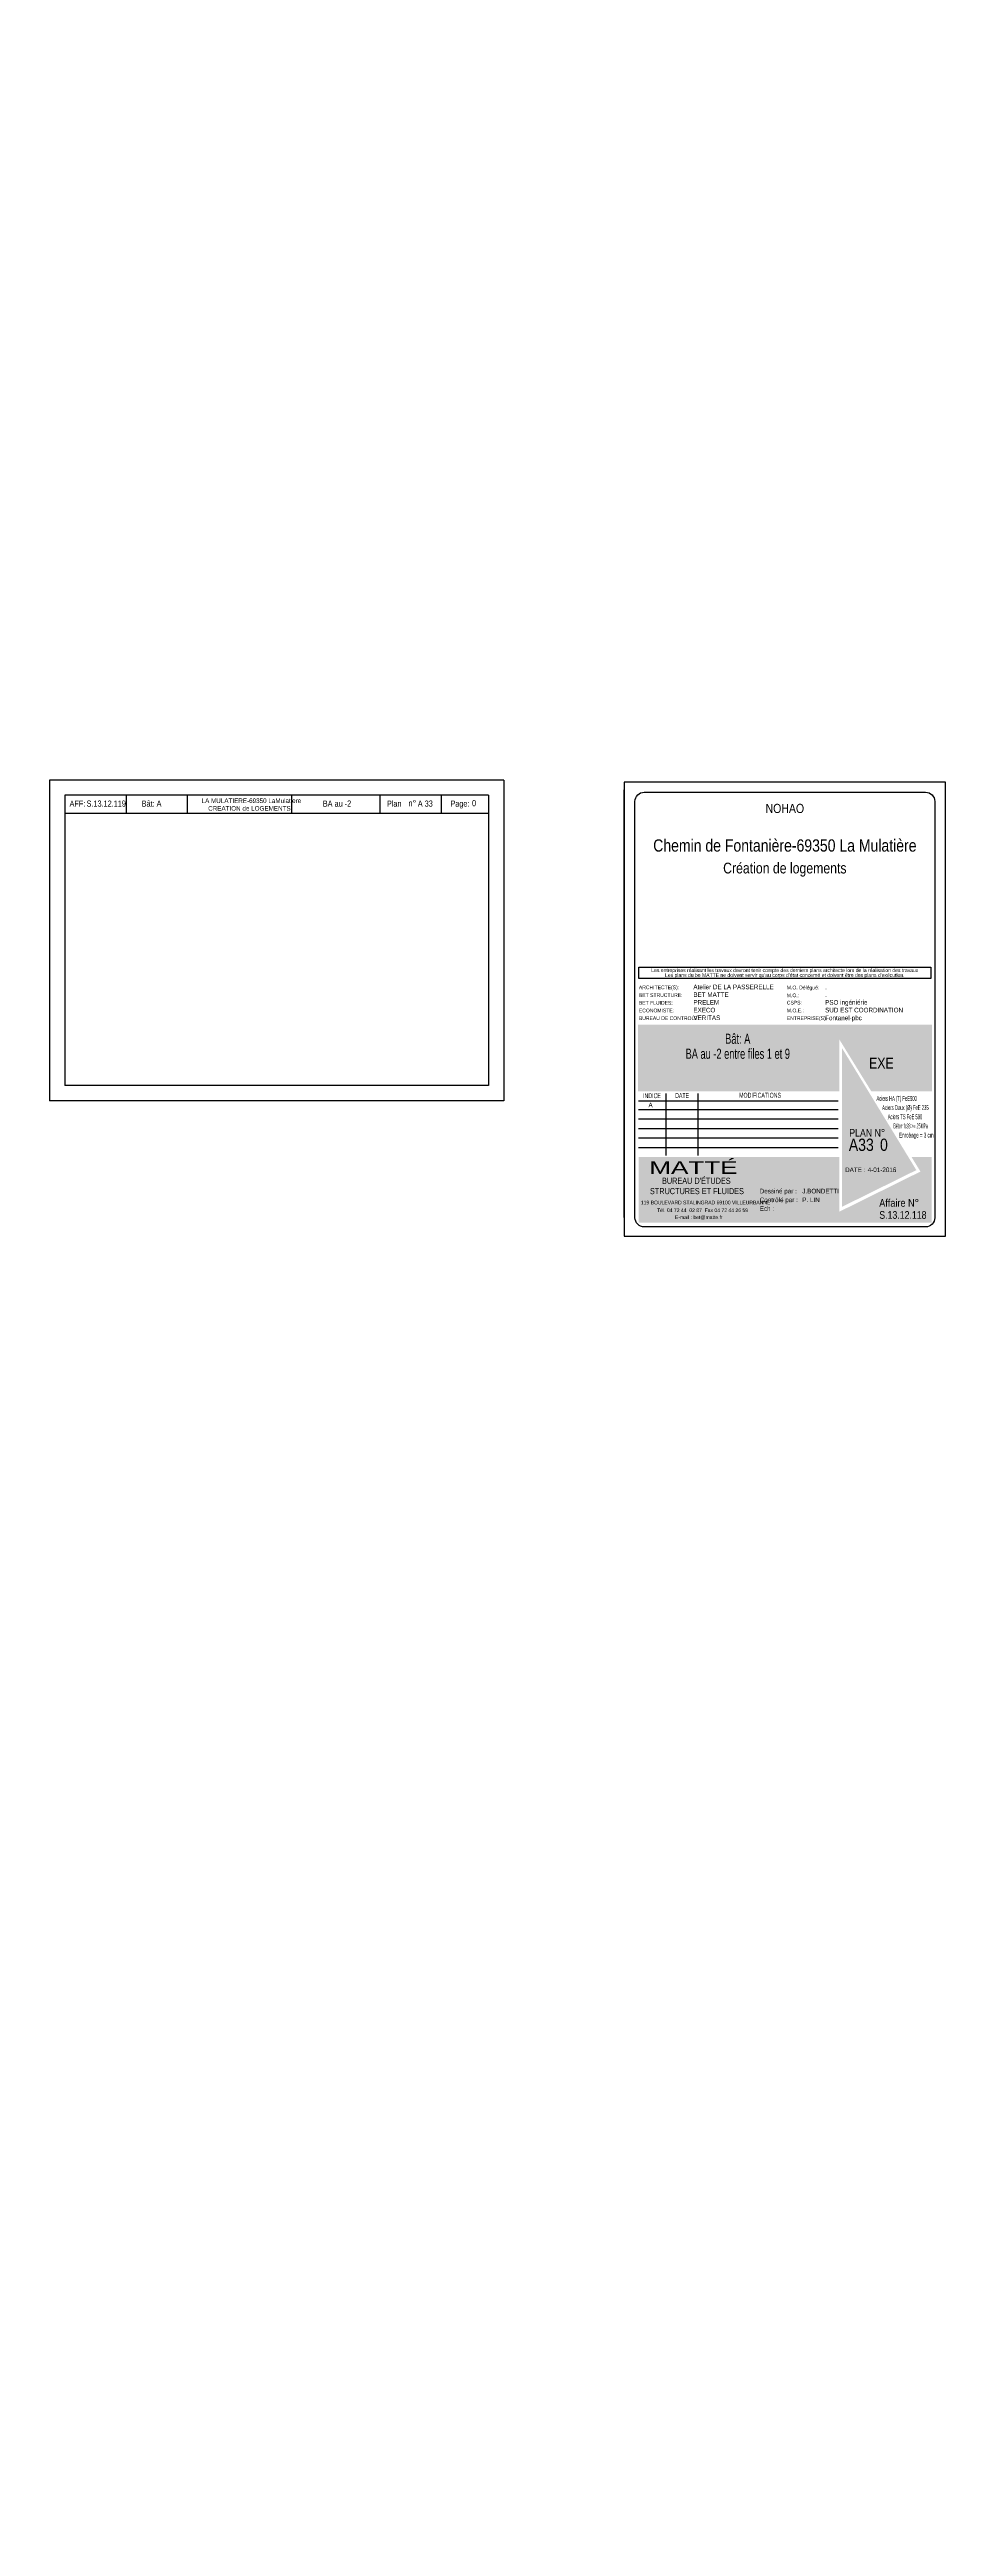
# Model space of a CAD drawing. Header units: metres. Extents: x -9927 to 45032, y -190416 to 12166.
# Drawn here: x -4260 to -1331, y -163811 to -155707 of the extents above; entities that cross this region are included whole.
import ezdxf
from ezdxf.enums import TextEntityAlignment as Align

# ---------------------------------------------------------------- set-up
doc = ezdxf.new("R2010")
doc.units = ezdxf.units.M
doc.header["$PDMODE"] = 65
for name, color, linetype in [('01_cartouche', 7, 'Continuous'), ('01_fenetres', 171, 'Continuous'), ('01_poch_murs', 251, 'Continuous'), ('01_texte', 230, 'Continuous'), ('AA_COTES', 2, 'Continuous')]:
    doc.layers.add(name, color=color, linetype=linetype)
doc.styles.add('arialstyle', font='ARIALN.TTF')
doc.styles.add('cartouche', font='ARIALN.TTF', dxfattribs={"width": 0.01})
doc.styles.add('cartouche1', font='ARIALN.TTF')
doc.styles.add('STYLE2', font='ARIALN.TTF')
doc.styles.add('stylemattecart', font='ARIALN.TTF')
doc.dimstyles.new('JB25', dxfattribs={"dimscale": 0.1, "dimtxt": 150, "dimasz": 17, "dimexe": 0.1, "dimexo": 0.1, "dimgap": 0.09, "dimtad": 1, "dimdec": 1, "dimlfac": 0.5, "dimdsep": 46, "dimtxsty": 'STYLE2', "dimblk1": 'BOND_G', "dimblk2": 'BOND_D', "dimsah": 1, "dimcen": 1.5, "dimdle": 0.01, "dimse1": 1, "dimse2": 1, "dimclrd": 4, "dimclre": 2, "dimclrt": 5, "dimadec": 0, "dimazin": 0, "dimtfac": 2.333333, "dimtdec": 1, "dimtix": 1, "dimtmove": 2, "dimatfit": 3, "dimldrblk": 'BOND_G', "dimfxl": 1, "dimtolj": 1, "dimtzin": 0, "dimarcsym": 0})

# ---------------------------------------------------------------- blocks, each defined once
blk = doc.blocks.new('BOND_G')
at = {"layer": 'AA_COTES', "color": 0}
for p, q in [((5, 0), (-5, 0)), ((1.8, 1.8), (-1.8, -1.8)), ((0, -5), (0, 15))]:
    blk.add_line(p, q, dxfattribs=at)
blk = doc.blocks.new('BOND_D')
at = {"layer": 'AA_COTES', "color": 0}
for p, q in [((5, 0), (-5, 0)), ((-1.8, -1.8), (1.8, 1.8)), ((0, 5), (0, -15))]:
    blk.add_line(p, q, dxfattribs=at)
blk = doc.blocks.new('*D1674')
at = {"layer": '01_poch_murs', "color": 4, "lineweight": -2, "transparency": 16777216}
blk.add_line((-3731, 82.3), (-3704.4, 82.3), dxfattribs=at)
at = {"layer": 'DEFPOINTS', "color": 0, "lineweight": 0, "transparency": 16777216}
for p in [(-3702.7, 82.3), (-3732.7, 0), (-3702.7, -169936.7)]:
    blk.add_point(p, dxfattribs=at)
at = {"layer": '01_poch_murs', "color": 4, "lineweight": -2, "transparency": 16777216, "xscale": 1.7, "yscale": 1.7, "zscale": 1.7, "rotation": 180}
blk.add_blockref('BOND_G', (-3732.7, 82.3), dxfattribs=at)
at = {"layer": '01_poch_murs', "color": 4, "lineweight": -2, "transparency": 16777216, "xscale": 1.7, "yscale": 1.7, "zscale": 1.7}
blk.add_blockref('BOND_D', (-3702.7, 82.3), dxfattribs=at)
at = {"layer": '01_poch_murs', "color": 5, "transparency": 16777216, "insert": (-3717.7, 90), "char_height": 15, "attachment_point": 5, "style": 'STYLE2'}
blk.add_mtext('\\A1;15', dxfattribs=at)

msp = doc.modelspace()

# ---------------------------------------------------------------- hatches: boundary and pattern name
at = {"layer": '01_cartouche', "linetype": 'Continuous'}
h = msp.add_hatch(color=9, dxfattribs=at)
h.dxf.hatch_style = 2
h.paths.add_polyline_path([(-1374.33, -158897.56), (-2335.58, -158897.56), (-2335.58, -159115.06), (-1678.08, -159115.06), (-1678.08, -158944.75), (-1573.28, -159115.06), (-1374.33, -159115.06)])
h.paths.add_polyline_path([(-2281.75, -158918.81), (-1738.65, -158918.81), (-1738.65, -159090.43), (-2281.75, -159090.43)], flags=24)
h.paths.add_polyline_path([(-1554.68, -158998.05), (-1435.73, -158998.05), (-1435.73, -158980.05), (-1554.68, -158980.05)], flags=24)
h.paths.add_polyline_path([(-1555.44, -158979.14), (-1436.49, -158979.14), (-1436.49, -158961.14), (-1555.44, -158961.14)], flags=24)
h.paths.add_polyline_path([(-1557.01, -158963.94), (-1395.58, -158963.94), (-1395.58, -158936.51), (-1557.01, -158936.51)], flags=24)
h.paths.add_polyline_path([(-1557.01, -158942.01), (-1415.81, -158942.01), (-1415.81, -158914.58), (-1557.01, -158914.58)], flags=24)
h = msp.add_hatch(color=1, dxfattribs=at)
h.dxf.hatch_style = 2
h.paths.add_polyline_path([(-1669.19, -158973.2), (-1669.19, -159493.34), (-1425.86, -159373.06)])
h.paths.add_polyline_path([(-1649.64, -159324.52), (-1521.58, -159323.47), (-1521.9, -159285.36), (-1649.96, -159286.41)], flags=24)
h.paths.add_polyline_path([(-1657.31, -159386.35), (-1400.92, -159385.03), (-1401.24, -159323.77), (-1657.62, -159325.08)], flags=9)
h = msp.add_hatch(color=8, dxfattribs=at)
h.dxf.hatch_style = 2
h.paths.add_polyline_path([(-1375.75, -159330.37), (-1441.46, -159330.37), (-1412.37, -159377.79), (-1677.87, -159509.28), (-1677.87, -159330.37), (-2334.18, -159330.37), (-2334.18, -159545.23), (-1375.75, -159545.23)])
h.paths.add_polyline_path([(-1532.82, -159499.76), (-1390.72, -159499.76), (-1390.72, -159461.01), (-1532.82, -159461.01)], flags=24)
h.paths.add_polyline_path([(-2330.06, -159387.84), (-1968.57, -159387.84), (-1968.57, -159541.85), (-2330.06, -159541.85)], flags=24)
h.paths.add_polyline_path([(-2309.04, -159395.54), (-1765.75, -159395.54), (-1765.75, -159334.04), (-2309.04, -159334.04)], flags=24)
h.paths.add_polyline_path([(-1890.71, -159453.37), (-1835.56, -159453.37), (-1835.56, -159422.46), (-1890.71, -159422.46)], flags=24)
h.paths.add_polyline_path([(-1533.96, -159538.58), (-1387.39, -159538.58), (-1387.39, -159500.28), (-1533.96, -159500.28)], flags=24)
h.paths.add_polyline_path([(-1787.84, -159533.86), (-1733.14, -159533.86), (-1733.14, -159502.95), (-1787.84, -159502.95)], flags=24)
h.paths.add_polyline_path([(-1789.56, -159496.23), (-1734.86, -159496.23), (-1734.86, -159465.32), (-1789.56, -159465.32)], flags=24)
h.paths.add_polyline_path([(-1888.52, -159533.58), (-1829.67, -159533.58), (-1829.67, -159502.67), (-1888.52, -159502.67)], flags=24)
h.paths.add_polyline_path([(-1881.33, -159495.22), (-1829.11, -159495.22), (-1829.11, -159464.31), (-1881.33, -159464.31)], flags=24)
h.paths.add_polyline_path([(-1790.68, -159416.39), (-1739.02, -159416.39), (-1739.02, -159385.48), (-1790.68, -159385.48)], flags=24)
h.paths.add_polyline_path([(-1878.38, -159413.89), (-1831.43, -159413.89), (-1831.43, -159382.98), (-1878.38, -159382.98)], flags=24)
h.paths.add_polyline_path([(-1893.06, -159375.06), (-1830.04, -159375.06), (-1830.04, -159344.15), (-1893.06, -159344.15)], flags=8)
h.paths.add_polyline_path([(-1789.35, -159375.86), (-1742.07, -159375.86), (-1742.07, -159344.95), (-1789.35, -159344.95)], flags=24)
h.paths.add_polyline_path([(-1788.41, -159455.44), (-1736.18, -159455.44), (-1736.18, -159424.53), (-1788.41, -159424.53)], flags=24)

# ---------------------------------------------------------------- linework, layer by layer
at = {"layer": '01_cartouche', "color": 254, "linetype": 'Continuous'}
for p, q in [((-2334.33, -159146.57), (-1681.75, -159146.57)), ((-2245.43, -159122.27), (-2245.43, -159325.68)), ((-2139.83, -159122.27), (-2139.83, -159325.68)), ((-2334.33, -159174.46), (-1681.75, -159174.46)), ((-2334.33, -159205.57), (-1681.75, -159205.57)), ((-2334.33, -159236.67), (-1681.75, -159236.67)), ((-2334.33, -159267.78), (-1681.75, -159267.78)), ((-2334.33, -159298.89), (-1681.75, -159298.89))]:
    msp.add_line(p, q, dxfattribs=at)
at = {"layer": '01_cartouche', "linetype": 'Continuous'}
msp.add_lwpolyline([(-1330.76, -159588.89), (-1330.76, -158103.89), (-2380.76, -158103.89), (-2380.76, -159588.89)], close=True, dxfattribs=at)
at = {"layer": '01_cartouche', "color": 7, "linetype": 'Continuous'}
msp.add_lwpolyline([(-1365.76, -159528.89, -0.4142136), (-1395.76, -159558.89), (-2315.76, -159558.89, -0.4142136), (-2345.76, -159528.89), (-2345.76, -158166.89, -0.4142136), (-2315.76, -158136.89), (-1395.76, -158136.89, -0.4142136), (-1365.76, -158166.89), (-1365.76, -159528.89)], format="xyb", dxfattribs=at)
at = {"layer": '01_cartouche', "color": 7}
msp.add_lwpolyline([(-1378.83, -158746.6), (-2332.92, -158746.6), (-2332.92, -158709.56), (-1378.83, -158709.56)], close=True, dxfattribs=at)
at = {"layer": '01_fenetres', "ltscale": 30}
for p, q in [((-4209.76, -158146.73), (-4209.76, -159096.73)), ((-4209.76, -158146.73), (-4209.76, -159096.73)), ((-4209.76, -158146.73), (-4209.76, -159096.73)), ((-2824.76, -158146.73), (-4209.76, -158146.73)), ((-4009.76, -158146.73), (-4009.76, -158206.73)), ((-3809.37, -158146.73), (-3809.37, -158206.73)), ((-3469.19, -158146.73), (-3469.19, -158206.73)), ((-3178.89, -158206.73), (-3178.89, -158146.73)), ((-2978.89, -158206.73), (-2978.89, -158146.73)), ((-2824.76, -158146.73), (-2824.76, -159096.73)), ((-2824.76, -158206.73), (-4209.76, -158206.73)), ((-2824.76, -159096.73), (-4209.76, -159096.73))]:
    msp.add_line(p, q, dxfattribs=at)
at = {"layer": '01_texte', "ltscale": 30}
for p, q in [((-4259.76, -158096.73), (-4259.76, -159146.73)), ((-2774.76, -158096.73), (-4259.76, -158096.73)), ((-2774.76, -158096.73), (-2774.76, -159146.73)), ((-2774.76, -159146.73), (-4259.76, -159146.73))]:
    msp.add_line(p, q, dxfattribs=at)
at = {"layer": '01_texte'}
for p, q in [((-2380.76, -158168.42), (-2380.76, -158128.42)), ((-2380.76, -158208.42), (-2380.76, -158168.42)), ((-2380.76, -158248.42), (-2380.76, -158208.42)), ((-2380.76, -158288.42), (-2380.76, -158248.42)), ((-2380.76, -158328.42), (-2380.76, -158288.42)), ((-2380.76, -158368.42), (-2380.76, -158328.42)), ((-2380.76, -158408.42), (-2380.76, -158368.42)), ((-2380.76, -158448.42), (-2380.76, -158408.42)), ((-2380.76, -158488.42), (-2380.76, -158448.42)), ((-2380.76, -158528.42), (-2380.76, -158488.42)), ((-2380.76, -158568.42), (-2380.76, -158528.42)), ((-2380.76, -158608.42), (-2380.76, -158568.42)), ((-2380.76, -158648.42), (-2380.76, -158608.42)), ((-2380.76, -158688.42), (-2380.76, -158648.42)), ((-2380.76, -158728.42), (-2380.76, -158688.42)), ((-2380.76, -158768.42), (-2380.76, -158728.42)), ((-2380.76, -158808.42), (-2380.76, -158768.42)), ((-2380.76, -158848.42), (-2380.76, -158808.42)), ((-2380.76, -158888.42), (-2380.76, -158848.42)), ((-2380.76, -158928.42), (-2380.76, -158888.42)), ((-2380.76, -158968.42), (-2380.76, -158928.42)), ((-2380.76, -159008.42), (-2380.76, -158968.42)), ((-2380.76, -159048.42), (-2380.76, -159008.42)), ((-2380.76, -159088.42), (-2380.76, -159048.42)), ((-2380.76, -159128.42), (-2380.76, -159088.42)), ((-2380.76, -159168.42), (-2380.76, -159128.42)), ((-2380.76, -159208.42), (-2380.76, -159168.42)), ((-2380.76, -159248.42), (-2380.76, -159208.42)), ((-2380.76, -159288.42), (-2380.76, -159248.42)), ((-2380.76, -159328.42), (-2380.76, -159288.42)), ((-2380.76, -159528.42), (-2380.76, -159328.42))]:
    msp.add_line(p, q, dxfattribs=at)

# ---------------------------------------------------------------- texts
at = {"layer": '01_cartouche', "color": 7}
for s, height, style, p in [('NOHAO', 30, 'stylemattecart', (-1855.76, -158189.76)), ('Chemin de Fontanière-69350 La Mulatière', 40, 'arialstyle', (-1855.76, -158309.75)), ('Création de logements', 35, 'arialstyle', (-1855.76, -158388.87))]:
    msp.add_text(s, height=height, dxfattribs=dict(at, style=style)).set_placement(p, align=Align.MIDDLE)
at = {"layer": '01_cartouche', "color": 7, "style": 'stylemattecart'}
for s, p in [('Les entreprises réalisant les travaux devront tenir compte des derniers plans architecte lors de la réalisation des travaux', (-1855.87, -158719.13)), ("Les plans du be MATTE ne doivent servir qu'au corps d'état concerné et doivent être des plans d'exécution.", (-1855.87, -158735.17))]:
    msp.add_text(s, height=12, dxfattribs=at).set_placement(p, align=Align.MIDDLE_CENTER)
at = {"layer": '01_cartouche', "color": 252}
for s, style, p in [('ARCHITECTE(S):', 'cartouche', (-2332.92, -158781.17)), ('BET STRUCTURE:', 'cartouche', (-2332.92, -158806.38)), ('BET FLUIDES:', 'cartouche', (-2332.92, -158831.59)), ('CSPS:', 'cartouche1', (-1849.28, -158831.13)), ('M.O. Délégué:', 'cartouche1', (-1849.28, -158781.63)), ('M.O.:', 'cartouche1', (-1849.28, -158807.3)), ('ECONOMISTE:', 'cartouche', (-2332.92, -158856.8)), ('BUREAU DE CONTROLE:', 'cartouche', (-2332.92, -158882.01)), ('M.O.E.:', 'cartouche1', (-1849.28, -158856.8)), ('ENTREPRISE(S):', 'cartouche1', (-1849.28, -158882.01))]:
    msp.add_text(s, height=12, dxfattribs=dict(at, style=style)).set_placement(p)
at = {"layer": '01_cartouche', "color": 7}
for s, height, style, p in [('Atelier DE LA PASSERELLE', 15, 'cartouche1', (-2154.88, -158781.26)), ('BET MATTE', 15, 'cartouche1', (-2154.88, -158806.47)), ('PRELEM', 15, 'cartouche1', (-2154.88, -158831.68)), ('PSO ingéniérie', 15, 'cartouche1', (-1724.05, -158831.68)), ('.', 15, 'cartouche1', (-1724.05, -158781.26)), ('.', 15, 'cartouche1', (-1724.05, -158806.47)), ('VERITAS', 15, 'cartouche1', (-2154.88, -158882.1)), ('EXECO', 15, 'cartouche1', (-2154.88, -158856.89)), ('SUD EST COORDINATION', 15, 'cartouche1', (-1724.05, -158856.89)), ('Fontanel-pbc', 15, 'cartouche1', (-1724.05, -158882.64)), ('EXE', 35, 'stylemattecart', (-1580.29, -159040.66)), ('A', 15, 'cartouche1', (-2301.64, -159167.55)), ('119 BOULEVARD STALINGRAD 69100 VILLEURBANNE', 12, 'arialstyle', (-2326.53, -159485.04)), ('Contrôlé par :', 15, 'cartouche', (-1937.9, -159477.93)), ('Dessiné par :', 15, 'cartouche', (-1937.9, -159449.13)), ('J.BONDETTI', 15, 'cartouche', (-1798.67, -159449.13)), ('P. LIN', 15, 'cartouche', (-1798.67, -159477.93)), ('Tél. 04 72 44  02 87  Fax 04 72 44 26 59', 12, 'arialstyle', (-2273.4, -159510.44)), ('E-mail : bet@matte.fr', 12, 'arialstyle', (-2215, -159533.32)), ('Ech :  ', 15, 'cartouche', (-1937.9, -159506.73)), ('S.13.12.118', 25, 'stylemattecart', (-1547.03, -159532.3))]:
    msp.add_text(s, height=height, dxfattribs=dict(at, style=style)).set_placement(p)
at = {"layer": '01_cartouche', "color": 7, "style": 'stylemattecart', "width": 0.8}
for s, p in [('BA au -2 entre files 1 et 9', (-2009.73, -158991.67)), ('Bât: A', (-2009.73, -158942.61))]:
    msp.add_text(s, height=33, dxfattribs=at).set_placement(p, align=Align.MIDDLE)
at = {"layer": '01_cartouche', "color": 7}
for s, height, style, width, p, p2 in [('INDICE', 16, 'arialstyle', 0.941138, (-2319.48, -159137.6), (-2261.03, -159137.6)), ('DATE', 16, 'arialstyle', 0.922192, (-2214.16, -159136.88), (-2169.09, -159136.88)), ('MODIFICATIONS', 16, 'arialstyle', 0.943218, (-2005.42, -159136.08), (-1868.07, -159136.08)), ('Aciers HA (T) FeE500', 16, 'arialstyle', 0.736706, (-1556.12, -159146.55), (-1424.06, -159146.55)), ('Aciers Doux (Ø) FeE 235', 16, 'arialstyle', 0.743781, (-1537.72, -159176.55), (-1385.42, -159176.55)), ('Aciers TS FeE 500', 16, 'arialstyle', 0.734281, (-1519.31, -159206.55), (-1406.35, -159206.55)), ('Béton fc28 >= 25MPa', 16, 'arialstyle', 0.636983, (-1500.91, -159236.55), (-1387.95, -159236.55)), ('Enrobage = 3 cm', 16, 'arialstyle', 0.806177, (-1482.5, -159266.55), (-1369.54, -159266.55)), ('Affaire N°', 25, 'stylemattecart', 1.037116, (-1547.03, -159492.89), (-1417, -159492.89))]:
    msp.add_text(s, height=height, dxfattribs=dict(at, style=style, width=width)).set_placement(p, p2, align=Align.FIT)
at = {"layer": '01_cartouche', "color": 255}
for s, height, style, p in [('PLAN N°', 25, 'arialstyle', (-1645.19, -159263.48)), ('A33', 40, 'arialstyle', (-1646.54, -159310.14)), ('0', 40, 'arialstyle', (-1544.57, -159310.14)), ("BUREAU D'ÉTUDES", 20, 'arialstyle', (-2257.39, -159418.02)), ('DATE :', 15, 'cartouche', (-1658.78, -159379.52)), ('4-01-2016', 15, 'arialstyle', (-1585, -159379.52)), ('STRUCTURES ET FLUIDES', 20, 'arialstyle', (-2296.87, -159451.71))]:
    msp.add_text(s, height=height, dxfattribs=dict(at, style=style)).set_placement(p)
at = {"layer": '01_cartouche', "color": 255, "style": 'arialstyle', "width": 1.812358}
msp.add_text('MATTÉ', height=41, dxfattribs=at).set_placement((-2298.79, -159385.29), (-2010.33, -159385.29), align=Align.FIT)
at = {"layer": '01_texte', "style": 'STYLE2'}
for s, height, p in [('AFF:', 20, (-4194.46, -158183.88)), ('S.13.12.119', 20, (-4138.8, -158183.88)), ('Bât: A', 20, (-3958.82, -158183.88)), ('LA MULATIERE-69350 LaMulatiere', 15, (-3762.67, -158172.01)), ('CREATION de LOGEMENTS', 15, (-3741.19, -158197.01)), ('BA au -2', 20, (-3366.37, -158183.88)), ('Plan', 20, (-3156.85, -158183.88)), ('n%%D', 20, (-3086.16, -158182.43)), ('A 33', 20, (-3055.82, -158183.88)), ('Page:', 20, (-2949.18, -158183.88)), ('0', 20, (-2878.49, -158182.43))]:
    msp.add_text(s, height=height, dxfattribs=at).set_placement(p)

# ---------------------------------------------------------------- dimensions: what is measured, and where the dimension line sits
at = {"layer": '01_poch_murs'}
dim = msp.add_linear_dim(base=(-3702.71, 82.34), p1=(-3732.67, 0), p2=(-3702.71, -169936.7), dimstyle='JB25', dxfattribs=at)
dim.commit()
dim.dimension.update_dxf_attribs({"geometry": '*D1674', "text_midpoint": (-3717.69, 90)})

doc.saveas('drawing.dxf')
